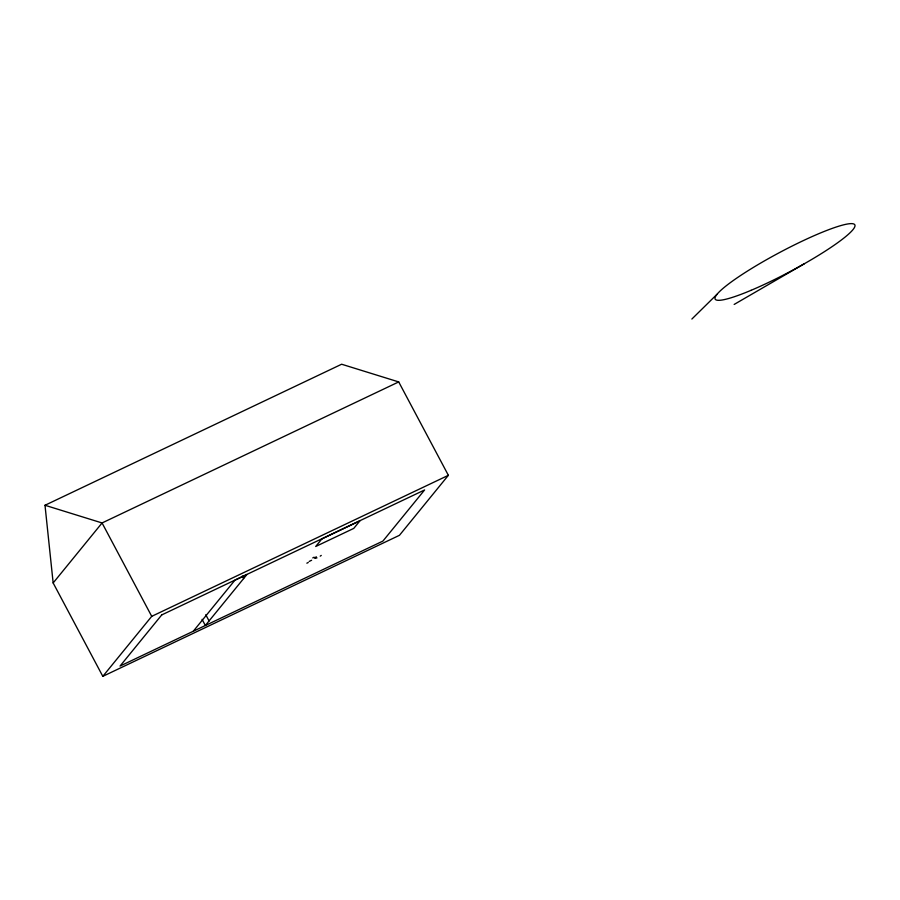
<?xml version="1.0" encoding="UTF-8"?>
<svg xmlns="http://www.w3.org/2000/svg" width="900" height="900" viewBox="0 0 900 900"><rect width="100%" height="100%" fill="white"/><g stroke="black" fill="none" stroke-linecap="round" stroke-linejoin="round"><path stroke-width="1.35" d="M321.266 555.424L320.209 556.155M314.156 557.19L312.761 557.91M308.261 562.5L306.855 563.186M53.156 582.952L102.071 522.956L398.711 381.926L448.369 475.312L399.454 535.309L102.814 676.339L53.156 582.952L45 505.271L341.64 364.23L398.711 381.926M102.814 676.339L151.729 616.342L448.369 475.312M193.286 631.238L234.922 580.185L246.982 574.447L205.346 625.5L202.084 619.357M316.327 556.796L314.539 558.056M691.875 319.039L716.985 294.311M316.98 557.865L315.315 558.326M311.614 560.261L309.195 561.42M734.164 304.436L804.375 263.722M45 505.271L102.071 522.956L151.729 616.342M242.303 576.09L243.619 578.565M205.774 614.734L209.07 620.944M161.741 614.914L120.038 666.067L382.905 541.091L424.609 489.949L161.741 614.914M321.851 538.942L315.697 546.491L353.779 528.39L359.933 520.83L321.851 538.942M751.106 290.306A79.11 10.879 -28 0 0 855 225.416A79.11 10.879 -28 0 0 748.811 270.225A79.11 10.879 -28 0 0 751.106 290.306"/></g></svg>
